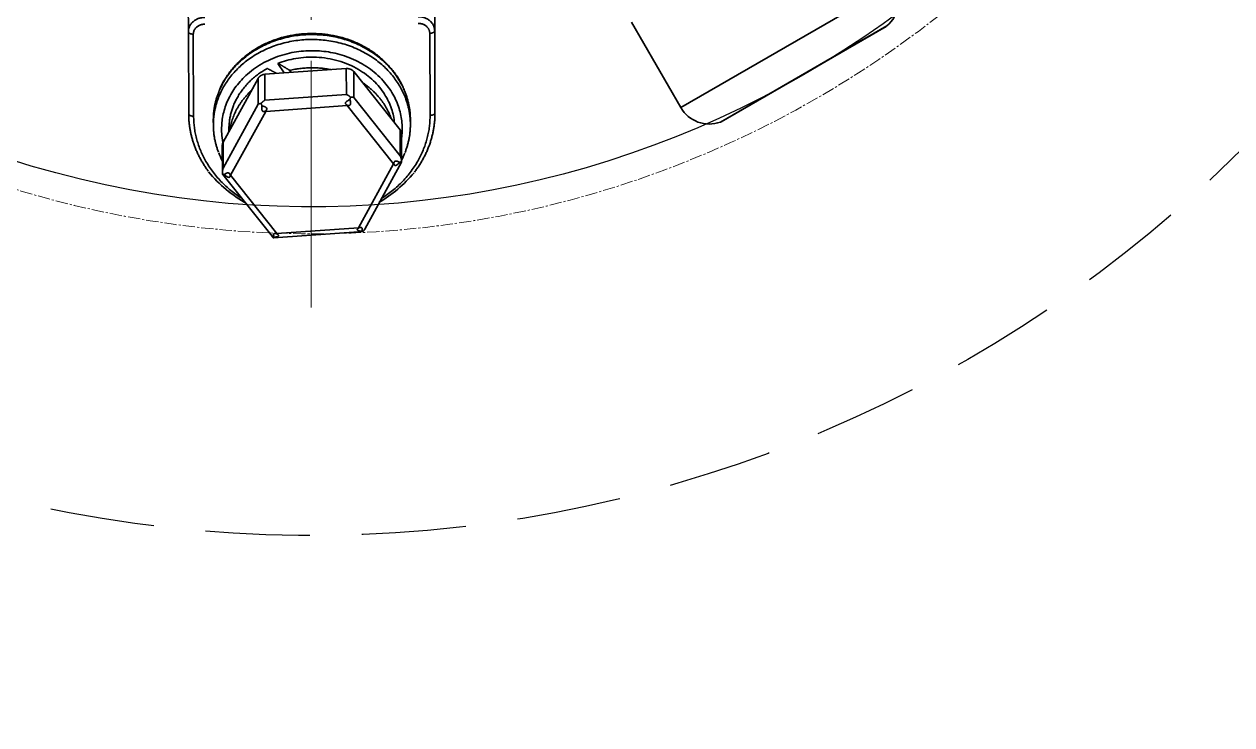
# Model space of a CAD drawing. Header units: millimetres. Extents: x -27384 to -11847, y 105622 to 113060.
# Drawn here: x -20653.7 to -20580.2, y 111116.5 to 111159.2 of the extents above; entities that cross this region are included whole.
import ezdxf

# ---------------------------------------------------------------- set-up
doc = ezdxf.new("R2010")
doc.units = ezdxf.units.MM
for name, pattern in [('CENTER2', [1.125, 0.75, -0.125, 0.125, -0.125]), ('DASHDOT', [25.4, 12.7, -6.35, 0, -6.35]), ('DASHED', [19.049999999999997, 12.7, -6.35]), ('HIDDEN', [9.524999999999999, 6.35, -3.175])]:
    doc.linetypes.add(name, pattern=pattern)
doc.layers.get('0').update_dxf_attribs({"color": 1, "linetype": 'DASHDOT'})
for name, color, linetype in [('01粗实线', 7, 'Continuous'), ('1', 4, 'Continuous'), ('3', 6, 'HIDDEN'), ('Default', 7, 'Continuous')]:
    doc.layers.add(name, color=color, linetype=linetype)
doc.layers.add('4虚线层', color=6, linetype='DASHED', lineweight=35)
doc.layers.add('图层3', color=7, linetype='Continuous', lineweight=35)

# ---------------------------------------------------------------- blocks, each defined once
blk = doc.blocks.new('G$CBB9FC1A2')
at = {"layer": 'Default', "color": 1, "linetype": 'CENTER2', "lineweight": 13, "ltscale": 20}
blk.add_line((3.637978807091713e-12, -66.1297639231343), (3.637978807091713e-12, 64.4583510189841), dxfattribs=at)
at = {"layer": 'Default', "color": 7, "linetype": 'CENTER2', "lineweight": 13}
blk.add_circle((-1.818989403545856e-11, -2.91038304567337e-11), 61.63746783566022, dxfattribs=at)
at = {"layer": '图层3'}
for p, q in [((22.49996643662598, -53.9678570368269), (35.48755196338607, -46.46947103680577)), ((-7.48329402525269, -49.34847382667067), (-7.489373015894671, -47.64885053790931)), ((7.507303061440325, -47.59521238517482), (7.513382052082306, -49.29483567395073)), ((19.50061203662335, -48.77282282611122), (22.49996643662598, -53.9678570368269)), ((24.91014835010719, -54.84900581350666), (35.04555823177725, -48.99732419000065)), ((24.9583404936202, -54.82661748754617), (35.00207330098056, -49.02786564755661)), ((-7.465431839093071, -54.34255744656548), (-7.48329402525269, -49.34847382667067)), ((-7.182824122177408, -49.49736782436958), (-7.164961936021427, -54.49145144429349)), ((7.231847098224534, -54.43995881768933), (7.213984912061278, -49.44587519776542)), ((7.513382052082306, -49.29483567395073), (7.531244238241925, -54.28891929386009)), ((-2.028615838400583, -51.27729074590025), (-1.659585551078635, -51.85995069995988)), ((-5.368535405948933, -56.07891366290278), (-3.235182396867458, -52.18803528272838)), ((-3.229550390831719, -53.7626862708421), (-3.235182396867458, -52.18803528272838)), ((-2.823648376372148, -51.94190541285207), (2.131986514734308, -51.59300875033659)), ((-2.823648376372148, -51.94190541285207), (-2.818016370336409, -53.51655640098033)), ((-1.231696990718774, -51.82982562136021), (-1.311771606866387, -51.7033962366404)), ((2.137618520770047, -53.16765973845031), (2.131986514734308, -51.59300875033659)), ((2.583514632115111, -51.77837556840677), (5.405796514129179, -55.32035728608025)), ((2.583514632115111, -51.77837556840677), (2.589146638150851, -53.35302655653504)), ((-2.818016370336409, -53.51655640098033), (2.137618520770047, -53.16765973845031)), ((2.589146638150851, -53.35302655653504), (5.411428520168556, -56.89500827420852)), ((-5.362903399913193, -57.6535646510165), (-3.229550390831719, -53.7626862708421)), ((-2.777128304234793, -54.19799769020756), (-4.910481313323544, -58.08887607039651)), ((2.178506586864387, -53.84910102767753), (-2.777128304234793, -54.19799769020756)), ((5.000788468882092, -57.39108274535101), (2.178506586864387, -53.84910102767753)), ((-5.964333880619961, -54.73710499338631), (-5.963261117565708, -55.03703851491446)), ((6.034079744305927, -54.99412799274432), (6.033006981248036, -54.69419447118707)), ((-5.012577663455886, -55.28358603319793), (-5.012058426345902, -55.4287593907211)), ((5.411428520168556, -56.89500827420852), (5.405796514129179, -55.32035728608025)), ((5.500169813021785, -57.24730280849326), (5.494151696213521, -55.56469921751705)), ((-5.416896491147781, -56.26606841942703), (-5.410878374339518, -57.94867201040324)), ((-5.368535405948933, -56.07891366290278), (-5.362903399913193, -57.6535646510165)), ((3.252969351942738, -61.36700881236175), (5.490124028168793, -57.28681358644099)), ((-5.390358097785793, -58.03997903312847), (-2.392027099602274, -61.80290351161966)), ((-4.910481313323544, -58.08887607039651), (-2.088199431305839, -61.63085778806999)), ((2.86743545979698, -61.28196112553996), (5.000788468882092, -57.39108274535101)), ((-2.302576249789126, -61.89707302319584), (3.150239414517273, -61.51317283109529)), ((-2.088199431305839, -61.63085778806999), (2.86743545979698, -61.28196112553996))]:
    blk.add_line(p, q, dxfattribs=at)
for centre, radius, start, end in [((33.75587389315479, -47.46925583679695), 1.999569600000025, 310.1642486219333, 30.00000000024878), ((34.85210558097242, -48.76811393699609), 0.2999354399999926, 299.9999999967121, 310.1642486211432), ((24.23164450684635, -52.96807223685028), 1.999569599999999, 210.0000000006099, 289.835751378375), ((24.8083727736157, -54.5668657770002), 0.2999354400000209, 289.8357513789016, 299.9999999979158), ((-1.60587880955427, -55.24040435708594), 4.293945316267036, 200.1512291893138, 207.265452056214), ((0.02792372393741971, -52.71120371729194), 8.131606696462773, 219.379400795712, 240.9787409378256), ((0.02792372393741971, -52.71120371729194), 8.131606696462773, 300.0923411376748, 320.0526376110113), ((4.906990589512134, -56.05880275055824), 1.335577787614976, 274.0272085686499, 275.2752233616078)]:
    blk.add_arc(centre, radius, start, end, dxfattribs=at)
for points, weights in [([(-6.486612420292658, -48.47906445279659), (-7.486390825444687, -48.48264032964653), (-7.48329402525269, -49.34847382667067)], [1, 0.7071067811865217, 1]), ([(7.513382052082306, -49.29483567395073), (7.510285251897584, -48.42900217694114), (6.510506846734643, -48.43257805377652)], [1, 0.7071067811865995, 1]), ([(-6.485146998704295, -48.88878126269265), (-7.184991882309986, -48.89128437647015), (-7.182824122177408, -49.49736782438413)], [1, 0.7071067811864746, 1]), ([(7.213984912061278, -49.44587519776542), (7.211817151932337, -48.83979174986599), (6.511972268323007, -48.84229486367258)], [1, 0.7071067811864604, 1]), ([(-7.48329402525269, -49.34847382667067), (-7.482757643727382, -49.49844058744202), (-7.182824122177408, -49.49736782438413)], [1, 0.7071067811860289, 1]), ([(0.009003440838569077, -49.82061467949825), (-4.290783211396047, -49.84085116864299), (-5.653884313611343, -53.37377481927979)], [1, 0.81276833392068, 1]), ([(0.01848089393388364, -49.52063953930337), (-4.247846244616085, -49.53422027068154), (-5.637312156042753, -53.02879521295836)], [1, 0.8149168024739377, 1]), ([(5.707740614307113, -53.32030253835546), (4.308790093076823, -49.80037819032441), (0.009003440838569077, -49.82061467949825)], [1, 0.8127683339207135, 1]), ([(5.695578276423475, -52.99271993422008), (4.284808032483852, -49.50705880792521), (0.01848089393388364, -49.52063953930337)], [1, 0.814916802473939, 1]), ([(7.213984912061278, -49.44587519776542), (7.513918433607614, -49.44480243473663), (7.513382052082306, -49.29483567395073)], [1, 0.7071067811861815, 1]), ([(0.3594125464514946, -50.51134488995012), (-5.480598524631205, -50.2188676178339), (-5.462477945777209, -55.28519517778477)], [1, 0.6848898758895019, 1]), ([(5.495114786212071, -55.83396927980357), (6.199423617526918, -50.80382216206635), (0.3594125464514946, -50.51134488995012)], [1, 0.6848898758894993, 1]), ([(5.067572498024674, -54.89588399404602), (4.472623598241626, -48.74810568106477), (-2.028615838400583, -51.2772907459148)], [1, 0.5782088800008754, 1]), ([(-1.311771606870025, -51.7033962366404), (-1.679896692814509, -51.47085350270208), (-2.028615838400583, -51.2772907459148)], [1, 0.9971670478208041, 1]), ([(-2.68869114186964, -51.58700352015148), (-5.021159716197872, -52.88413231370214), (-5.012577663455886, -55.28358603321249)], [1, 0.8766725978599234, 1]), ([(-2.823648376372148, -51.94190541285207), (-3.111335755664186, -51.96215976343956), (-3.235182396867458, -52.18803528272838)], [1, 0.8660254037842768, 1]), ([(-2.092863007259439, -51.8904551785381), (-2.401761703880766, -51.72141774224292), (-2.68869114186964, -51.58700352015148)], [1, 0.9977457147248276, 1]), ([(1.198262571040686, -51.65874667793105), (-0.06303867472888669, -51.4020979689667), (-1.311771606870025, -51.7033962366404)], [1, 0.9686012516888249, 1]), ([(2.583514632115111, -51.77837556842132), (2.419673894026346, -51.5727543997491), (2.13198651473067, -51.59300875035115)], [1, 0.866025403784484, 1]), ([(-3.637141546139901, -52.92114141049387), (-4.752899365161284, -53.94830785224622), (-4.96657625667649, -55.34580753516639)], [1, 0.9517704932678605, 1]), ([(4.874031719711638, -54.65298908592376), (4.405745133899472, -53.30350237942184), (3.11527942653629, -52.44574376857781)], [1, 0.9517704932680524, 1]), ([(-5.637312156042753, -53.02879521295836), (-5.967473969678394, -53.85916837386321), (-5.964333880616323, -54.73710499338631)], [1, 0.9860188741399792, 1]), ([(-5.653884313611343, -53.37377481927979), (-6.291874524689774, -55.02733573415026), (-5.649639854149427, -56.67851872222673)], [1, 0.9480680258004435, 1]), ([(-2.818016370336409, -53.51655640098033), (-2.951293009395158, -53.59292893187376), (-3.061355771566014, -53.71687907831802)], [1, 0.9659258262930545, 1]), ([(2.392568277173268, -53.33290085147019), (2.27137423647946, -53.22523211569933), (2.137618520766409, -53.16765973846486)], [1, 0.9659258262909252, 1]), ([(2.346254971482267, -53.47645802501938), (2.373848838327831, -53.40018026993494), (2.392568277173268, -53.33290085147019)], [1, 0.9886295588710318, 1]), ([(2.589146638147213, -53.35302655654959), (2.513347425305255, -53.32456989413185), (2.392568277173268, -53.33290085147019)], [1, 0.9659258262881909, 1]), ([(6.033006981248036, -54.69419447120163), (6.029875573694881, -53.81868511086213), (5.695578276423475, -52.99271993422008)], [1, 0.9860944725930486, 1]), ([(6.034079744302289, -54.99412799274432), (6.03100215861923, -54.13366667334049), (5.707740614307113, -53.32030253835546)], [1, 0.9865588631334896, 1]), ([(-7.465431839093071, -54.34255744658003), (-7.458645515249373, -56.23994382708042), (-6.273322658882535, -57.83462303641136)], [1, 0.9598657691581782, 1]), ([(-7.465431839093071, -54.34255744658003), (-7.464895457564126, -54.49252420736594), (-7.164961936021427, -54.49145144430804)], [1, 0.7071067811872499, 1]), ([(-3.061355771566014, -53.71687907831802), (-3.171833426291414, -53.72482953158033), (-3.229550390831719, -53.7626862708421)], [1, 0.9659258262986659, 1]), ([(-3.061355771566014, -53.71687907831802), (-3.036317678241176, -53.78107779019047), (-2.999598642607452, -53.85282765782904)], [1, 0.9886295589137275, 1]), ([(6.282625416290102, -57.89833201220608), (7.538283113739453, -56.25691651932721), (7.531244238241925, -54.28891929387464)], [1, 0.9570164761150425, 1]), ([(7.231847098224534, -54.43995881768933), (7.531780619770871, -54.43888605464599), (7.531244238241925, -54.28891929387464)], [1, 0.7071067811863885, 1]), ([(-7.164961936021427, -54.49145144430804), (-7.153736821401253, -57.6298780918587), (-4.235999880223972, -59.48870594035543)], [1, 0.8931958652941661, 1]), ([(4.278526437621622, -59.49656455146032), (7.243217804938467, -57.61909151932923), (7.231847098224534, -54.43995881768933)], [1, 0.8908474803153736, 1]), ([(5.707441907263274, -56.70147196904873), (6.037217955185042, -55.87153949463391), (6.034079744302289, -54.99412799274432)], [1, 0.9860352455130168, 1]), ([(-5.462477945777209, -55.28519517778477), (-5.461011859035352, -55.69509795898921), (-5.378684172635985, -56.0986820692051)], [1, 0.9963158913095277, 1]), ([(5.494151696209883, -55.56469921751705), (5.493672217337007, -55.43064185268304), (5.405796514129179, -55.32035728608025)], [1, 0.9552489088617747, 1]), ([(-5.368535405952571, -56.07891366291733), (-5.417248116864357, -56.16775748431974), (-5.416896491147781, -56.26606841944158)], [1, 0.9751714127060646, 1]), ([(5.390770181038533, -57.29734398260189), (5.454990866332082, -57.26703311770689), (5.498630641905038, -57.23102888040012)], [1, 0.9886295588550513, 1]), ([(5.498630641905038, -57.23102888040012), (5.487706809661177, -57.05740984475415), (5.411428520164918, -56.89500827419397)], [1, 0.9659258262906766, 1]), ([(5.490124028165155, -57.28681358644099), (5.504142015564867, -57.2612471265893), (5.498630641905038, -57.23102888040012)], [1, 0.9902702378655758, 1]), ([(-5.362903399913193, -57.65356465103105), (-5.420141287799197, -57.8253662984207), (-5.409217455558974, -57.99898533406667)], [1, 0.9659258262865056, 1]), ([(-5.409217455558974, -57.99898533406667), (-5.405119638900942, -58.02145320511772), (-5.390358097785793, -58.03997903311392)], [1, 0.9945859280632001, 1]), ([(-5.409217455558974, -57.99898533406667), (-5.365342166813207, -58.0288281582325), (-5.300937047144544, -58.0500832482503)], [1, 0.9886295588687557, 1]), ([(3.089431776494166, -61.49459957302315), (3.125966377760051, -61.51478348574892), (3.15076895790844, -61.51313513617788)], [1, 0.9886295588947658, 1]), ([(3.15076895790844, -61.51313513617788), (3.208490957098547, -61.44812995084794), (3.252969351942738, -61.3670088123763)], [1, 0.9902702378859073, 1]), ([(-2.392027099605912, -61.80290351163421), (-2.350413042055152, -61.85512941860361), (-2.303155090819928, -61.89711336301116)], [1, 0.9945859280406727, 1]), ([(-2.303155090819928, -61.89711336301116), (-2.284200138808956, -61.895681006019), (-2.256421837588277, -61.87096920584736)], [1, 0.9886295588853012, 1])]:
    blk.add_rational_spline(points, weights, degree=2, dxfattribs=at)
for points, knots in [([(5.676746750872553, -52.95045465319708), (5.636263673888607, -52.84370675834361), (5.530410000352276, -52.56878555462754), (5.253999612064945, -52.09494288693531), (4.87075269379784, -51.57571301930875), (4.413643582422083, -51.09643501880055), (3.896499756734556, -50.66865329199936), (3.324416794141143, -50.29713803662162), (2.705921093842335, -49.98754463276418), (2.049543464934686, -49.74421503345366), (1.364555984244362, -49.57066567153379), (0.6605826691193215, -49.46939105789352), (-0.05248226394542144, -49.44188203377416), (-0.7646226416873105, -49.48860744993726), (-1.465826064923021, -49.60901775106322), (-2.146203316257015, -49.8015466855577), (-2.796135830158164, -50.06363462026638), (-3.406306355911511, -50.39169665492955), (-3.968160919266666, -50.78130512902862), (-4.472800564817589, -51.22659808967728), (-4.915786316010781, -51.7226392536686), (-5.279970976880577, -52.25690209618188), (-5.52057571757905, -52.6961921415641), (-5.602731711227534, -52.93214571622957), (-5.621912942409836, -52.98769841043395)], [0, 0, 0, 0, 0.02350353713391664, 0.07123120161941633, 0.1190565843555701, 0.1669899636663911, 0.2150287232758042, 0.2631612856308088, 0.3113716199105259, 0.3596430645916087, 0.4079608316550208, 0.456313133115607, 0.504691200649213, 0.5530885583993389, 0.6014988523078223, 0.649915511464988, 0.6983304908539791, 0.7467323360699558, 0.7951053479429021, 0.8434295557498187, 0.8916819565229661, 0.9398393795986738, 0.9878829320880901, 1, 1, 1, 1]), ([(2.190988062739052, -53.82601724163396), (2.212026019431505, -53.83263677015202), (2.233367988210375, -53.83795749880665), (2.277337173203705, -53.84321439224004), (2.300294465414481, -53.84318201983115), (2.342917334870435, -53.82975598168559), (2.361769688701315, -53.81476831616601), (2.384162328002276, -53.77596718119457), (2.388945782386145, -53.75370097605628), (2.394896004072507, -53.6877955700038), (2.388670164265932, -53.6447870851116), (2.371368127081951, -53.5595229548926), (2.359571539815079, -53.51778240079875), (2.346254971482267, -53.47645802501938)], [0, 0, 0, 0, 0.1249999999999989, 0.1249999999999989, 0.2499999999999979, 0.2499999999999979, 0.3749999999999968, 0.3749999999999968, 0.4999999999999958, 0.4999999999999958, 0.7499999999999979, 0.7499999999999979, 1, 1, 1, 1]), ([(-2.793643092136335, -54.1769553579652), (-2.776164492708631, -54.16431857820135), (-2.759582367201801, -54.15067940794688), (-2.730176166380261, -54.11925389719545), (-2.717135830171173, -54.10122588225931), (-2.704155905150401, -54.06000674598909), (-2.706025937401137, -54.03653325542109), (-2.725946346166893, -53.99650637405284), (-2.741982106341311, -53.979871216623), (-2.79412026097998, -53.93707314175845), (-2.833896575655672, -53.91707305263844), (-2.915504764008801, -53.88127754187735), (-2.957315557923721, -53.86634668179613), (-2.99959864261109, -53.85282765782904)], [0, 0, 0, 0, 0.125, 0.125, 0.25, 0.25, 0.375, 0.375, 0.5, 0.5, 0.75, 0.75, 1, 1, 1, 1]), ([(5.029783596732159, -57.38872369760065), (5.033341802733048, -57.40765812773316), (5.038099598834378, -57.42604565661168), (5.052654967472336, -57.46059883660928), (5.062566285374487, -57.47701812512241), (5.092191112442379, -57.49974579051195), (5.112900332318532, -57.50455048102594), (5.155185918745701, -57.49809823659598), (5.175991394458833, -57.48862595007813), (5.234041121533664, -57.45471268490655), (5.267568842005858, -57.42534239246743), (5.331830841925694, -57.36352953891037), (5.361824128889566, -57.33087091670313), (5.390770181042171, -57.29734398260189)], [0, 0, 0, 0, 0.125, 0.125, 0.25, 0.25, 0.375, 0.375, 0.5, 0.5, 0.75, 0.75, 1, 1, 1, 1]), ([(-4.939478713025892, -58.09059993023402), (-4.94303922153631, -58.07102174381725), (-4.947801111997251, -58.0514894748776), (-4.962371711691958, -58.01267784653464), (-4.972294305793184, -57.99310584993509), (-5.001955367613846, -57.96024731916259), (-5.02269091989001, -57.94808035949245), (-5.06503142958536, -57.93917662235617), (-5.085864382985164, -57.94096643119701), (-5.143991408564034, -57.95326782837219), (-5.177564637840987, -57.96991432753566), (-5.241914940252173, -58.00703871285077), (-5.271950066584395, -58.02799947871245), (-5.300937047148182, -58.0500832482503)], [0, 0, 0, 0, 0.1249999999999988, 0.1249999999999988, 0.2499999999999977, 0.2499999999999977, 0.3749999999999965, 0.3749999999999965, 0.4999999999999953, 0.4999999999999953, 0.7499999999999977, 0.7499999999999977, 1, 1, 1, 1]), ([(-2.100683179032785, -61.65330638618616), (-2.121723438151093, -61.64604310139839), (-2.143069501362334, -61.63957763268263), (-2.187053917419689, -61.63006229091843), (-2.210022485822265, -61.62694195521181), (-2.252681590041902, -61.6302371279744), (-2.271560276272794, -61.63786252433783), (-2.294007838841935, -61.66130767774303), (-2.298818770908838, -61.67589140521886), (-2.304846291102876, -61.72018494327494), (-2.298665960101062, -61.75046963487694), (-2.28145222540843, -61.81104529685399), (-2.26969747750627, -61.84108799463138), (-2.256421837588277, -61.87096920584736)], [0, 0, 0, 0, 0.1250000000000011, 0.1250000000000011, 0.2500000000000021, 0.2500000000000021, 0.3750000000000032, 0.3750000000000032, 0.5000000000000042, 0.5000000000000042, 0.7500000000000021, 0.7500000000000021, 1, 1, 1, 1]), ([(2.883947975842602, -61.30236826986948), (2.866663656819583, -61.31422642480175), (2.85019747980914, -61.32660681249399), (2.820779790286906, -61.35368444454798), (2.80766367893375, -61.36851420640596), (2.794397598565411, -61.39974939044623), (2.796154660019965, -61.41591128130676), (2.815958917984972, -61.44067737387377), (2.83195560787135, -61.44964914555021), (2.884194368463795, -61.47093631785538), (2.923912670492427, -61.47818991175154), (3.005625398949633, -61.48931396810804), (3.047335609513539, -61.49253088783007), (3.089431776494166, -61.49459957302315)], [0, 0, 0, 0, 0.1250000000000001, 0.1250000000000001, 0.2500000000000002, 0.2500000000000002, 0.3750000000000003, 0.3750000000000003, 0.5000000000000004, 0.5000000000000004, 0.7500000000000002, 0.7500000000000002, 1, 1, 1, 1]), ([(3.089431776494166, -61.49459957302315), (3.095998504748422, -61.46341680854675), (3.100993193387694, -61.43236701228307), (3.104689403444354, -61.37097229804203), (3.104208062544785, -61.34011658438249), (3.088329982310825, -61.29709052751423), (3.080371590920549, -61.28342361995601), (3.052576266294636, -61.26320669971756), (3.031875474476692, -61.25822634379438), (2.96592033127672, -61.26230804357328), (2.923031955575425, -61.28207780733646), (2.883947975842602, -61.30236826986948)], [0, 0, 0, 0, 0.2500000000000006, 0.2500000000000006, 0.5000000000000012, 0.5000000000000012, 0.6250000000000001, 0.6250000000000001, 0.7499999999999989, 0.7499999999999989, 1, 1, 1, 1])]:
    blk.add_open_spline(points, degree=3, knots=knots, dxfattribs=at)
for points, degree in [([(2.101730181977473, -53.64950138321728), (2.094407413722365, -53.66098048085405), (2.088448830982088, -53.6736537450488), (2.085513260528387, -53.6868181580503)], 3), ([(2.127051775441942, -53.61780175923195), (2.117701264636707, -53.62759617222764), (2.108988440078974, -53.63812341104494), (2.101730181977473, -53.64950138321728)], 3), ([(2.216580018011882, -53.54729264375055), (2.184566833784629, -53.56774052898982), (2.15325350580315, -53.59035613891319), (2.127051775441942, -53.61780175923195)], 3), ([(2.313826885059825, -53.49244931239809), (2.280648345000373, -53.5092697309592), (2.247953406349552, -53.52725341737096), (2.216580018011882, -53.54729264375055)], 3), ([(2.346254971482267, -53.47645802501938), (2.335391894765053, -53.48167402128456), (2.324578123047104, -53.48699879158812), (2.313826885059825, -53.49244931239809)], 3), ([(-3.013356762352487, -53.99534576304723), (-3.014236440092645, -54.03223125630757), (-3.012878006240499, -54.06981511398044), (-3.004582872254105, -54.10620480751095)], 3), ([(-3.004509927945037, -53.88748078173376), (-3.009140795238636, -53.92319775283977), (-3.012494665319537, -53.95919744067942), (-3.013356762352487, -53.99534576304723)], 3), ([(-3.004582872254105, -54.10620480751095), (-3.001622619671252, -54.11919105752895), (-2.997687879284058, -54.13210402122058), (-2.992221927037463, -54.14437492813158)], 3), ([(-2.99959864261109, -53.85282765782904), (-3.001365041818644, -53.86435580038233), (-3.003009332791407, -53.87590698568965), (-3.004509927945037, -53.88748078173376)], 3), ([(-2.992221927037463, -54.14437492813158), (-2.986707394353289, -54.15675489677233), (-2.979424550150725, -54.16876280821452), (-2.970031230612221, -54.17869555577636)], 3), ([(-2.970031230612221, -54.17869555577636), (-2.963551199176436, -54.18554771449999), (-2.955901465251372, -54.19151342564146), (-2.947608222089912, -54.19596422243922)], 3), ([(-2.947608222089912, -54.19596422243922), (-2.939313977767597, -54.20041555656644), (-2.930203352756507, -54.20346319051168), (-2.921043932488828, -54.20516107634467)], 3), ([(-2.921043932488828, -54.20516107634467), (-2.907804976934131, -54.20761518747895), (-2.894127551338897, -54.20742789676297), (-2.880962123599602, -54.20573390800564)], 3), ([(-2.880962123599602, -54.20573390800564), (-2.855896244480391, -54.20250869434676), (-2.831738592667534, -54.19408937278786), (-2.808860608820396, -54.18401143637311)], 3), ([(-2.808860608820396, -54.18401143637311), (-2.803741226951388, -54.18175630735641), (-2.798669582563889, -54.1793985205004), (-2.793643092136335, -54.1769553579652)], 3), ([(-2.777128304234793, -54.19799769022211), (-2.785390379358432, -54.1876287333871), (-2.793643092136335, -54.1769553579652)], 2), ([(2.085513260528387, -53.6868181580503), (2.083488141637645, -53.69589969835943), (2.082912975354702, -53.70540444471408), (2.084012538016395, -53.71455305357813)], 3), ([(2.084012538016395, -53.71455305357813), (2.085112233406107, -53.72370276684524), (2.087893674033694, -53.7326975351607), (2.091855045957345, -53.74095660242892)], 3), ([(2.091855045957345, -53.74095660242892), (2.097580782447039, -53.75289419472392), (2.105817671410477, -53.76366459413839), (2.115031398494466, -53.77316036450793)], 3), ([(2.115031398494466, -53.77316036450793), (2.132573568331281, -53.79123952132068), (2.153987347948714, -53.80560509552015), (2.176030111797445, -53.81798640104535)], 3), ([(2.176030111797445, -53.81798640104535), (2.180962597387406, -53.82075695249659), (2.185952992047532, -53.82342991212499), (2.190988062739052, -53.82601724163396)], 3), ([(2.178506586860749, -53.84910102769209), (2.184751860568213, -53.83771069503564), (2.190988062739052, -53.82601724163396)], 2), ([(5.041133122464089, -57.30349792381458), (5.033615862677834, -57.32660550928267), (5.030875336768077, -57.35032599167607), (5.030042067308386, -57.37333058257354)], 3), ([(5.058025211248605, -57.26812955988862), (5.050517605384812, -57.27918243411114), (5.045081435626344, -57.29136105660291), (5.041133122464089, -57.30349792381458)], 3), ([(5.076733493879146, -57.24714867418515), (5.069543983725453, -57.25325584341772), (5.063219376082998, -57.26048258805531), (5.058025211248605, -57.26812955988862)], 3), ([(5.100640885731991, -57.23211418058781), (5.092141422152054, -57.23593351518502), (5.083922136214824, -57.24104224212351), (5.076733493879146, -57.24714867418515)], 3), ([(5.139023411331436, -57.22210248938063), (5.126194339271024, -57.22350232921599), (5.112961532358895, -57.22657775215339), (5.100640885731991, -57.23211418058781)], 3), ([(5.176682104131032, -57.22190592382685), (5.164379046200338, -57.22086845243757), (5.15173946529103, -57.22071498146397), (5.139023411331436, -57.22210248938063)], 3), ([(5.274923715671321, -57.24533476587385), (5.243809171832254, -57.23419891991944), (5.211157376481424, -57.22481309613795), (5.176682104131032, -57.22190592382685)], 3), ([(5.36327007523505, -57.28334997633647), (5.334739716952754, -57.26929437629587), (5.305416423296265, -57.25624805763073), (5.274923715671321, -57.24533476587385)], 3), ([(5.390770181042171, -57.29734398260189), (5.381679025507765, -57.29257572448114), (5.372515107446816, -57.28790458000731), (5.36327007523505, -57.28334997633647)], 3), ([(5.501300793141127, -57.1797576296085), (5.569429450260941, -57.04249231202994), (5.626660719219217, -56.90527704975102), (5.692298150021088, -56.74464577200706)], 3), ([(-5.300937047148182, -58.0500832482503), (-5.291834847655991, -58.05793928266212), (-5.282659804230207, -58.06572096821037), (-5.273403550774674, -58.07341291502235)], 3), ([(-5.273403550774674, -58.07341291502235), (-5.24483856351435, -58.09715042004245), (-5.215479720034637, -58.12013610417489), (-5.184949845061055, -58.1414410044963)], 3), ([(-4.910481313319906, -58.08887607041106), (-4.924988662147371, -58.08989744620339), (-4.939478713025892, -58.09059993023402)], 2), ([(5.030042067308386, -57.37333058257354), (5.029855607495847, -57.37847829518432), (5.029774719540001, -57.3836101887573), (5.029783596732159, -57.38872369760065)], 3), ([(-5.184949845061055, -58.1414410044963), (-5.153797375929571, -58.16318037451128), (-5.121105647602235, -58.18373104628699), (-5.086587191253784, -58.19871202041395)], 3), ([(-5.086587191253784, -58.19871202041395), (-5.074268722415582, -58.20405822308385), (-5.061613173435035, -58.20867620181525), (-5.048880806698435, -58.21184957920923)], 3), ([(-5.048880806698435, -58.21184957920923), (-5.036035276873008, -58.21505116105254), (-5.022785229914007, -58.21679587851395), (-5.010448096538312, -58.21586897605448)], 3), ([(-5.010448096538312, -58.21586897605448), (-5.001937259479746, -58.2152295474516), (-4.993706745004602, -58.21326020396373), (-4.986508026337106, -58.20997101195098)], 3), ([(-4.986508026337106, -58.20997101195098), (-4.979308438629232, -58.20668142286013), (-4.972974677501043, -58.20201389875729), (-4.96777274564738, -58.19653850772011)], 3), ([(-4.96777274564738, -58.19653850772011), (-4.960253913381166, -58.1886244196794), (-4.954809009876044, -58.17888766189571), (-4.950853921727685, -58.1686450108391)], 3), ([(-4.950853921727685, -58.1686450108391), (-4.943323762938235, -58.14914385532029), (-4.940576544457144, -58.12729454621149), (-4.939739373930934, -58.10538065321452)], 3), ([(-4.939739373930934, -58.10538065321452), (-4.939552041178104, -58.10047700490395), (-4.939470429690118, -58.09554740552267), (-4.939478713025892, -58.09059993023402)], 3), ([(-2.088199431305839, -61.63085778806999), (-2.094444705006026, -61.64224812071188), (-2.100683179032785, -61.65330638617161)], 2), ([(-2.077385360120388, -61.6650843409152), (-2.085006472996611, -61.66101932730817), (-2.092791084647615, -61.657102033103), (-2.100683179032785, -61.65330638618616)], 3), ([(-2.021725699531089, -61.70153914715047), (-2.037583133176668, -61.68782526900759), (-2.057148176358169, -61.67587862104119), (-2.077385360120388, -61.6650843409152)], 3), ([(-2.00043252116302, -61.72557801718358), (-2.005572880327236, -61.71706998857553), (-2.013147296878742, -61.70895794968237), (-2.021725699531089, -61.70153914715047)], 3), ([(-2.014301961415185, -61.786901052139), (-2.006319859436189, -61.77995146918693), (-1.999654483268387, -61.7719990972837), (-1.996099492680514, -61.76324008980009)], 3), ([(-1.99348445020587, -61.74466621715692), (-1.99422424167642, -61.73829372310138), (-1.996693951452471, -61.73176588404749), (-2.00043252116302, -61.72557801718358)], 3), ([(-1.996099492680514, -61.76324008980009), (-1.993721405135148, -61.75738080941665), (-1.992745538129384, -61.75103113628575), (-1.99348445020587, -61.74466621715692)], 3), ([(2.883947975842602, -61.30236826986948), (2.875697534916981, -61.29233008237497), (2.86743545979698, -61.28196112553996)], 2), ([(-2.256421837588277, -61.87096920584736), (-2.250229937148106, -61.86975736290333), (-2.244054168277216, -61.86851759254932), (-2.23789680660775, -61.86724763685197)], 3), ([(-2.23789680660775, -61.86724763685197), (-2.202926150883286, -61.86003493996395), (-2.168437252392323, -61.85189008693851), (-2.135269718168274, -61.84209244328667)], 3), ([(-2.135269718168274, -61.84209244328667), (-2.101922637848475, -61.83224176193471), (-2.069264942554582, -61.82079479211825), (-2.041524541062245, -61.80541802484368)], 3), ([(-2.041524541062245, -61.80541802484368), (-2.031561323656206, -61.79989531909814), (-2.022215670203877, -61.79379108885769), (-2.014301961415185, -61.786901052139)], 3)]:
    blk.add_open_spline(points, degree=degree, dxfattribs=at)
blk = doc.blocks.new('G$C6C638B4C')
blk.add_lwpolyline([(-1.818989403545856e-11, -2.91038304567337e-11), (639.9999999999891, -2.91038304567337e-11), (640.0000000000036, -600.0000000000146), (-7.275957614183426e-12, -600.0000000000291)], close=True)
at = {"layer": '1'}
blk.add_lwpolyline([(-20.00000000001455, 19.99999999995634), (659.9999999999745, 19.9999999999709), (659.9999999999854, -620.0000000000146), (-19.99999999999636, -620.0000000000437)], close=True, dxfattribs=at)
at = {"layer": '3'}
blk.add_lwpolyline([(19.99999999999272, -20.00000000004366), (620, -20.00000000004366), (619.9999999999927, -580.0000000000146), (19.99999999999636, -580.0000000000437)], close=True, dxfattribs=at)

msp = doc.modelspace()

# ---------------------------------------------------------------- linework, layer by layer
at = {"layer": '01粗实线', "lineweight": -3, "ltscale": 2, "extrusion": (-0.004685415688226654, -0.01745240643729067, 0.9998367168639969)}
msp.add_circle((-48583.60793402407, 102134.0318245779, -679.1051985372007), 144.9999999999999, dxfattribs=at)
at = {"layer": '1', "lineweight": -3, "ltscale": 2, "extrusion": (-0.004685415688226654, -0.01745240643729067, 0.9998367168639969), "elevation": -761.7737618122727}
msp.add_lwpolyline([(-55762.41944096141, 102096.2621256225), (-45696.27557504938, 104799.1427234042), (-43767.03463448276, 97614.2094060799), (-53833.17850039472, 94911.32880829813)], close=True, dxfattribs=at)
at = {"layer": '1', "extrusion": (-0.004685415688226654, -0.01745240643729067, 0.9998367168639969), "const_width": 9.147440893432856, "elevation": -761.7737618122732}
msp.add_lwpolyline([(-53581.19831907854, 95088.87696726886), (-43888.4841354353, 97691.48720767391), (-45759.11024572644, 104658.1255271676), (-55451.82442936971, 102055.5152867626), (-53581.19831907854, 95088.87696726886)], dxfattribs=at)
at = {"layer": '1', "lineweight": -3, "ltscale": 0.5, "extrusion": (-0.004685415688226654, -0.01745240643729067, 0.9998367168639969)}
msp.add_circle((-48765.26616640461, 102058.4889860315, -679.1051985372392), 59.99999999999986, dxfattribs=at)
at = {"layer": '4虚线层', "lineweight": -3, "ltscale": 0.5, "extrusion": (-0.004685415688226654, -0.01745240643729067, 0.9998367168639969)}
msp.add_circle((-48765.26616640461, 102058.4889860315, -679.1051985372405), 79.9999999999997, dxfattribs=at)

# ---------------------------------------------------------------- block references
at = {"layer": '01粗实线', "lineweight": -3, "ltscale": 2, "extrusion": (-0.004685415688226654, -0.01745240643729066, 0.9998367168639969), "rotation": 15.03008309191162}
for name, p in [('G$C6C638B4C', (-49137.35744931624, 102439.593784045, -679.1051985372569)), ('G$CBB9FC1A2', (-48765.26616640456, 102058.4889860317, -679.1051985372342))]:
    msp.add_blockref(name, p, dxfattribs=at)

doc.saveas('drawing.dxf')
